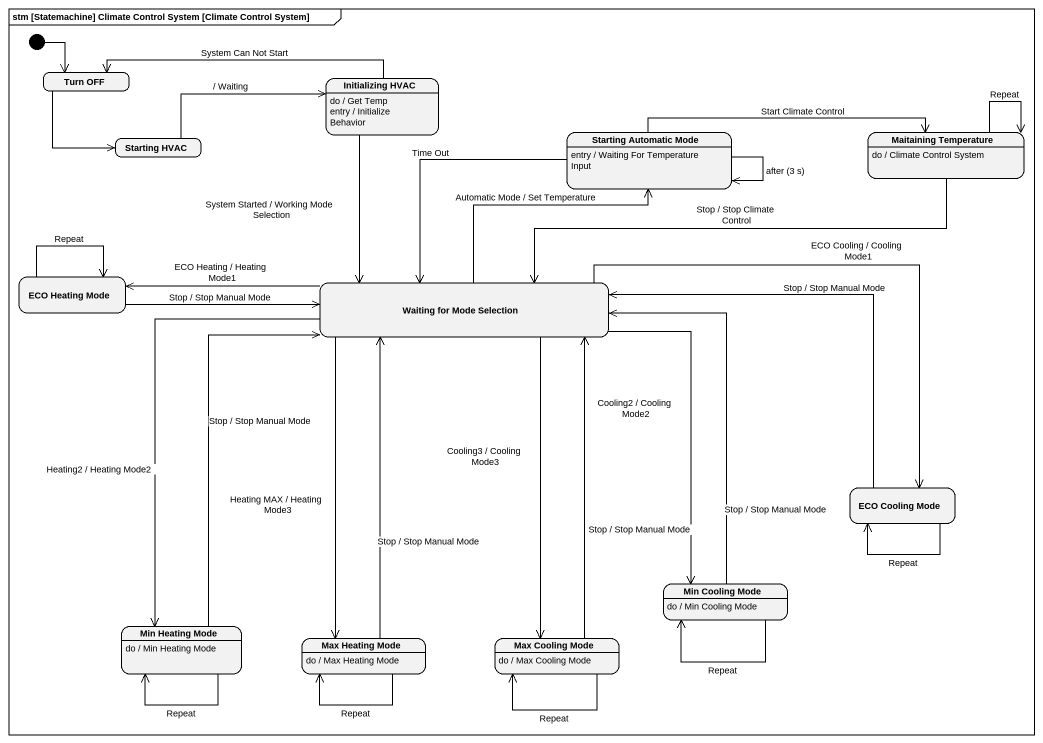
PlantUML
@startuml
mainframe stm [Statemachine] Climate Control System [Climate Control System]
hide empty description
state "Turn OFF" as Turn_OFF
state "Initializing HVAC" as Initializing_HVAC
Initializing_HVAC : do / Get Temp
Initializing_HVAC : entry / Initialize Behavior
state "Starting HVAC" as Starting_HVAC
state "Starting Automatic Mode" as Starting_Automatic_Mode
Starting_Automatic_Mode : entry / Waiting For Temperature Input
state "Maitaining Temperature" as Maitaining_Temperature
Maitaining_Temperature : do / Climate Control System
state "ECO Heating Mode" as ECO_Heating_Mode
state "Waiting for Mode Selection" as Waiting_for_Mode_Selection
state "ECO Cooling Mode" as ECO_Cooling_Mode
state "Min Cooling Mode" as Min_Cooling_Mode
Min_Cooling_Mode : do / Min Cooling Mode
state "Min Heating Mode" as Min_Heating_Mode
Min_Heating_Mode : do / Min Heating Mode
state "Max Heating Mode" as Max_Heating_Mode
Max_Heating_Mode : do / Max Heating Mode
state "Max Cooling Mode" as Max_Cooling_Mode
Max_Cooling_Mode : do / Max Cooling Mode
[*] --> Turn_OFF
Turn_OFF --> Starting_HVAC
Initializing_HVAC -left-> Turn_OFF : System Can Not Start
Initializing_HVAC --> Waiting_for_Mode_Selection : System Started / Working Mode Selection
Starting_HVAC -right-> Initializing_HVAC : / Waiting
Starting_Automatic_Mode --> Starting_Automatic_Mode : after (3 s)
Starting_Automatic_Mode -right-> Maitaining_Temperature : Start Climate Control
Starting_Automatic_Mode --> Waiting_for_Mode_Selection : Time Out
Maitaining_Temperature --> Maitaining_Temperature : Repeat
Maitaining_Temperature -left-> Waiting_for_Mode_Selection : Stop / Stop Climate Control
ECO_Heating_Mode --> ECO_Heating_Mode : Repeat
ECO_Heating_Mode -right-> Waiting_for_Mode_Selection : Stop / Stop Manual Mode
Waiting_for_Mode_Selection -up-> Starting_Automatic_Mode : Automatic Mode / Set Temperature
Waiting_for_Mode_Selection -left-> ECO_Heating_Mode : ECO Heating / Heating Mode1
Waiting_for_Mode_Selection -right-> ECO_Cooling_Mode : ECO Cooling / Cooling Mode1
Waiting_for_Mode_Selection --> Min_Cooling_Mode : Cooling2 / Cooling Mode2
Waiting_for_Mode_Selection --> Min_Heating_Mode : Heating2 / Heating Mode2
Waiting_for_Mode_Selection --> Max_Heating_Mode : Heating MAX / Heating Mode3
Waiting_for_Mode_Selection --> Max_Cooling_Mode : Cooling3 / Cooling Mode3
ECO_Cooling_Mode -left-> Waiting_for_Mode_Selection : Stop / Stop Manual Mode
ECO_Cooling_Mode --> ECO_Cooling_Mode : Repeat
Min_Cooling_Mode -up-> Waiting_for_Mode_Selection : Stop / Stop Manual Mode
Min_Cooling_Mode --> Min_Cooling_Mode : Repeat
Min_Heating_Mode -up-> Waiting_for_Mode_Selection : Stop / Stop Manual Mode
Min_Heating_Mode --> Min_Heating_Mode : Repeat
Max_Heating_Mode -up-> Waiting_for_Mode_Selection : Stop / Stop Manual Mode
Max_Heating_Mode --> Max_Heating_Mode : Repeat
Max_Cooling_Mode -up-> Waiting_for_Mode_Selection : Stop / Stop Manual Mode
Max_Cooling_Mode --> Max_Cooling_Mode : Repeat
@enduml
